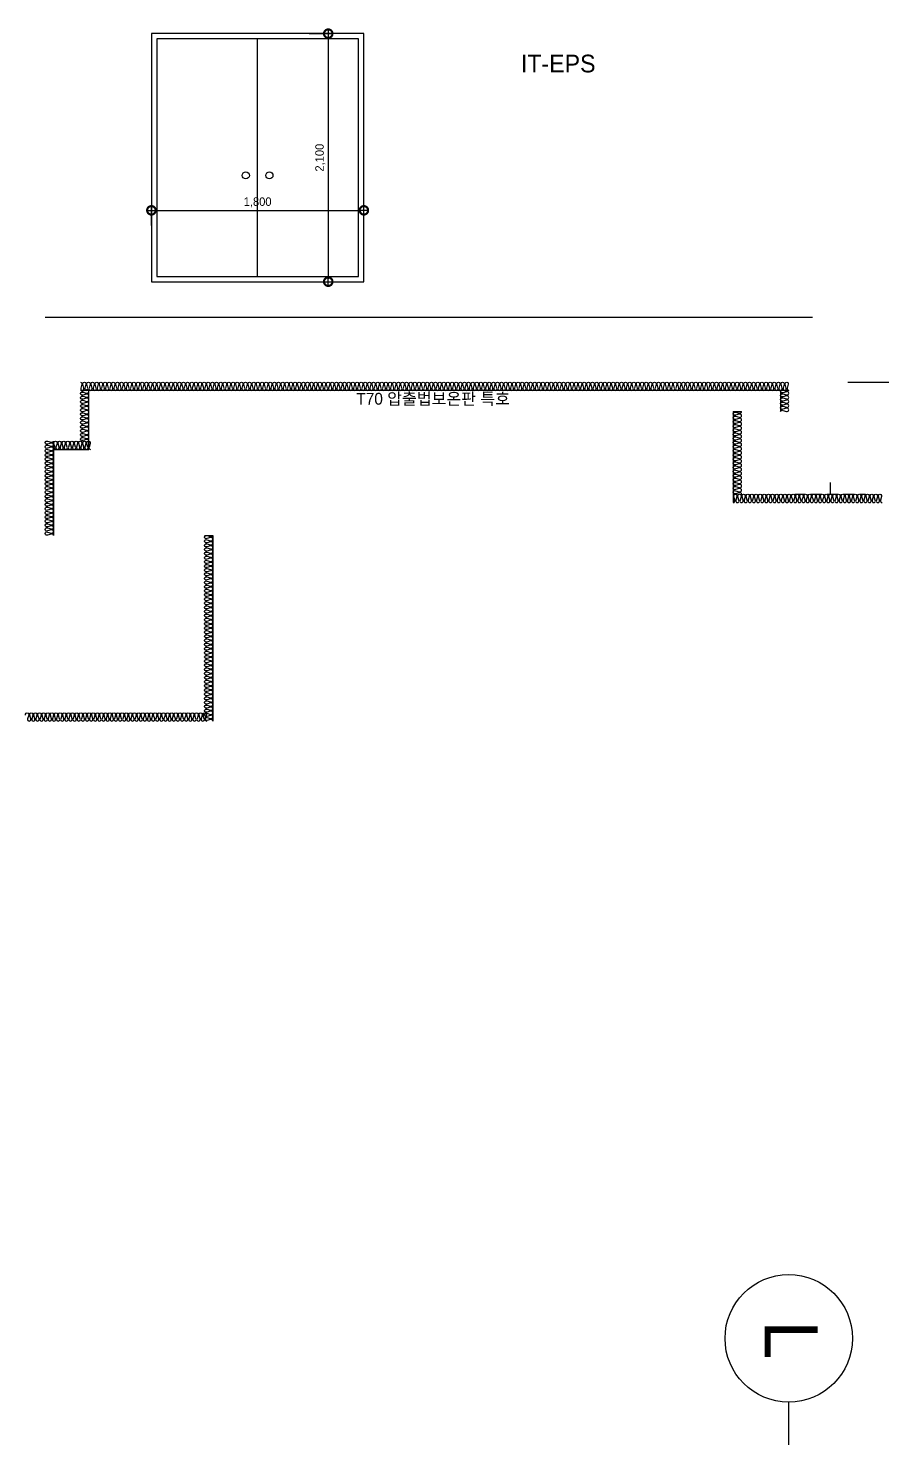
# Model space of a CAD drawing. Header units: millimetres. Extents: x -75040 to 92617, y -36837 to 48530.
# Drawn here: x 17857 to 25087, y -9546 to 2445 of the extents above; entities that cross this region are included whole.
import ezdxf
from ezdxf.enums import TextEntityAlignment as Align

# ---------------------------------------------------------------- set-up
doc = ezdxf.new("R2010")
doc.units = ezdxf.units.MM
doc.header["$LTSCALE"] = 60
doc.linetypes.add('HID', pattern=[2.3, 1.5, -0.8])
doc.layers.get('Defpoints').update_dxf_attribs({"color": 151})
for name, color, linetype in [('A-DIM', 7, 'Continuous'), ('A-DOOR-ELE', 5, 'Continuous'), ('A-FIN', 6, 'Continuous'), ('A-HAT-MATL', 8, 'Continuous')]:
    doc.layers.add(name, color=color, linetype=linetype)
for name, color, linetype, plot in [('CK', 221, 'Continuous', False), ('NOPLOT', 191, 'Continuous', False), ('NOPLOT-DIM', 191, 'Continuous', False), ('NOPLOT-TEXT', 11, 'Continuous', False)]:
    doc.layers.add(name, color=color, linetype=linetype, plot=plot)
doc.styles.add('Gdim', font='')
doc.styles.add('Gtx', font='')
doc.styles.get('Gdim').set_extended_font_data('Dotum')
doc.styles.get('Gtx').set_extended_font_data('Dotum')
doc.dimstyles.new('Gdim30(INT)', dxfattribs={"dimscale": 24, "dimtxt": 3, "dimasz": 1, "dimexe": 1.5, "dimexo": 2, "dimgap": 1, "dimtad": 1, "dimdec": 0, "dimzin": 0, "dimdsep": 46, "dimlunit": 6, "dimtxsty": 'Gdim', "dimblk": 'ToneDOT', "dimcen": 1.5, "dimdle": 1.5, "dimclrd": 1, "dimclre": 1, "dimclrt": 256, "dimadec": 1, "dimazin": 0, "dimtfac": 1, "dimtdec": 0, "dimtix": 1, "dimtmove": 2, "dimatfit": 3, "dimldrblk": 'DOT', "dimfxl": 1, "dimtolj": 1, "dimtzin": 0, "dimlwd": -1, "dimlwe": -1, "dimarcsym": 0})

# ---------------------------------------------------------------- blocks, each defined once
blk = doc.blocks.new('ToneDOT')
at = {"layer": 'A-DIM', "color": 1, "linetype": 'ByBlock'}
blk.add_line((1.5, 0), (-1.5, 0), dxfattribs=at)
at = {"layer": 'A-DIM', "color": 1, "linetype": 'ByBlock', "const_width": 3}
blk.add_lwpolyline([(0.375, 0, 1), (-0.375, 0, 1)], format="xyb", close=True, dxfattribs=at)
blk = doc.blocks.new('*D15')
at = {"layer": 'Defpoints', "color": 0, "transparency": 16777216}
for p in [(-9323, 2100), (-9323, 0, 0), (-9113, 0, 0)]:
    blk.add_point(p, dxfattribs=at)
at = {"layer": 'NOPLOT-DIM', "color": 1, "transparency": 16777216}
for p, q in [((-9275, 2100, 0), (-9077, 2100, 0)), ((-9113, 2076, 0), (-9113, 24, 0)), ((-9275, 0, 0), (-9077, 0, 0))]:
    blk.add_line(p, q, dxfattribs=at)
at = {"layer": 'NOPLOT-DIM', "color": 1, "transparency": 16777216, "xscale": 24, "yscale": 24, "zscale": 24}
for p, rotation in [((-9113, 2100, 0), 90), ((-9113, 0, 0), 270)]:
    blk.add_blockref('ToneDOT', p, dxfattribs=dict(at, rotation=rotation))
at = {"layer": 'NOPLOT-DIM', "transparency": 16777216, "insert": (-9180, 1050, 0), "char_height": 72, "attachment_point": 5, "rotation": 90, "style": 'Gdim'}
blk.add_mtext('\\A1;2,100', dxfattribs=at)
blk = doc.blocks.new('_Dot')
at = {"color": 0, "linetype": 'ByBlock', "lineweight": -2}
blk.add_line((-0.5, 0), (-1, 0), dxfattribs=at)
at = {"color": 0, "linetype": 'ByBlock', "const_width": 0.5}
blk.add_lwpolyline([(-0.25, 0, 1), (0.25, 0, 1)], format="xyb", close=True, dxfattribs=at)
blk = doc.blocks.new('*D16')
at = {"layer": 'Defpoints', "color": 0, "transparency": 16777216}
for p in [(-8811, 604), (-10611, 428), (-8811, 428)]:
    blk.add_point(p, dxfattribs=at)
at = {"layer": 'NOPLOT-DIM', "color": 1, "transparency": 16777216}
for p, q in [((-10611, 476), (-10611, 640)), ((-10587, 604), (-8835, 604)), ((-8811, 476), (-8811, 640))]:
    blk.add_line(p, q, dxfattribs=at)
at = {"layer": 'NOPLOT-DIM', "color": 1, "transparency": 16777216, "xscale": 24, "yscale": 24, "zscale": 24, "rotation": 180}
blk.add_blockref('ToneDOT', (-10611, 604), dxfattribs=at)
at = {"layer": 'NOPLOT-DIM', "color": 1, "transparency": 16777216, "xscale": 24, "yscale": 24, "zscale": 24}
blk.add_blockref('ToneDOT', (-8811, 604), dxfattribs=at)
at = {"layer": 'NOPLOT-DIM', "transparency": 16777216, "insert": (-9711, 671), "char_height": 72, "attachment_point": 5, "style": 'Gdim'}
blk.add_mtext('\\A1;1,800', dxfattribs=at)
blk = doc.blocks.new('A$C9ac67253')
at = {"layer": 'CK', "linetype": 'Continuous', "elevation": 0}
blk.add_lwpolyline([(0, 98800), (-360, 98800, -1), (-1440, 98800, -1), (-360, 98800, 0)], format="xyb", dxfattribs=at)
at = {"layer": 'CK', "linetype": 'Continuous', "style": 'Gtx'}
blk.add_text('L', height=450, dxfattribs=at).set_placement((-1050, 98596))
blk = doc.blocks.new('A$C6e4c1c5a')
at = {"layer": 'A-DOOR-ELE'}
blk.add_line((936, 81), (936, 2091), dxfattribs=at)
at = {"layer": 'A-DOOR-ELE', "elevation": 0}
for points in [[(1836, 2136), (36, 2136), (36, 36), (1836, 36)], [(1791, 2091), (81, 2091), (81, 81), (1791, 81)]]:
    blk.add_lwpolyline(points, close=True, dxfattribs=at)
at = {"layer": 'A-DOOR-ELE'}
for centre in [(836, 936), (1036, 936)]:
    blk.add_circle(centre, 30, dxfattribs=at)
at = {"layer": 'NOPLOT-DIM'}
for base, p1, p2, angle, picture, middle in [((1534.4, 36, 0), (1324.7, 2136), (1324.7, 36, 0), 90, '*D15', (1467.4, 1086, 0)), ((1836, 639.9), (36, 463.6), (1836, 463.6), 180, '*D16', (936, 706.9))]:
    dim = blk.add_linear_dim(base=base, p1=p1, p2=p2, angle=angle, dimstyle='Gdim30(INT)', dxfattribs=at)
    dim.commit()
    dim.dimension.update_dxf_attribs({"geometry": picture, "text_midpoint": middle, "insert": (10647.2, 36)})

msp = doc.modelspace()

# ---------------------------------------------------------------- linework, layer by layer
at = {"layer": 'A-FIN'}
for p, q in [((18000, 0, 0), (24500, 0, 0)), ((24800, -550), (39900, -550))]:
    msp.add_line(p, q, dxfattribs=at)
at = {"layer": 'A-HAT-MATL'}
for p, q in [((24300, -620), (18300, -620)), ((18370, -1120), (18370, -620)), ((24230, -620), (24230, -800)), ((23830, -800), (23830, -1570)), ((23830, -800), (23900, -800)), ((18070, -1050), (18070, -1850)), ((18070, -1120), (18370, -1120)), ((19350, -1850), (19420, -1850)), ((19420, -1850), (19420, -3420))]:
    msp.add_line(p, q, dxfattribs=at)
for points in [[(18300, -550.2, -0.4689816), (18310.6, -569), (18301.9, -601, 0.5248557), (18315, -620, 0.5248557), (18328.1, -601), (18319.4, -569, -1.4491979), (18345.6, -569), (18336.9, -601, 0.5248557), (18350, -620, 0.5248557), (18363.1, -601), (18354.4, -569, -1.4491979), (18380.6, -569), (18371.9, -601, 0.5248557), (18385, -620, 0.5248557), (18398.1, -601), (18389.4, -569, -1.4491979), (18415.6, -569), (18406.9, -601, 0.5248557), (18420, -620, 0.5248557), (18433.1, -601), (18424.4, -569, -1.4491979), (18450.6, -569), (18441.9, -601, 0.5248557), (18455, -620, 0.5248557), (18468.1, -601), (18459.4, -569, -1.4491979), (18485.6, -569), (18476.9, -601, 0.5248557), (18490, -620, 0.5248557), (18503.1, -601), (18494.4, -569, -1.4491979), (18520.6, -569), (18511.9, -601, 0.5248557), (18525, -620, 0.5248557), (18538.1, -601), (18529.4, -569, -1.4491979), (18555.6, -569), (18546.9, -601, 0.5248557), (18560, -620, 0.5248557), (18573.1, -601), (18564.4, -569, -1.4491979), (18590.6, -569), (18581.9, -601, 0.5248557), (18595, -620, 0.5248557), (18608.1, -601), (18599.4, -569, -1.4491979), (18625.6, -569), (18616.9, -601, 0.5248557), (18630, -620, 0.5248557), (18643.1, -601), (18634.4, -569, -1.4491979), (18660.6, -569), (18651.9, -601, 0.5248557), (18665, -620, 0.5248557), (18678.1, -601), (18669.4, -569, -1.4491979), (18695.6, -569), (18686.9, -601, 0.5248557), (18700, -620, 0.5248557), (18713.1, -601), (18704.4, -569, -1.4491979), (18730.6, -569), (18721.9, -601, 0.5248557), (18735, -620, 0.5248557), (18748.1, -601), (18739.4, -569, -1.4491979), (18765.6, -569), (18756.9, -601, 0.5248557), (18770, -620, 0.5248557), (18783.1, -601), (18774.4, -569, -1.4491979), (18800.6, -569), (18791.9, -601, 0.5248557), (18805, -620, 0.5248557), (18818.1, -601), (18809.4, -569, -1.4491979), (18835.6, -569), (18826.9, -601, 0.5248557), (18840, -620, 0.5248557), (18853.1, -601), (18844.4, -569, -1.4491979), (18870.6, -569), (18861.9, -601, 0.5248557), (18875, -620, 0.5248557), (18888.1, -601), (18879.4, -569, -1.4491979), (18905.6, -569), (18896.9, -601, 0.5248557), (18910, -620, 0.5248557), (18923.1, -601), (18914.4, -569, -1.4491979), (18940.6, -569), (18931.9, -601, 0.5248557), (18945, -620, 0.5248557), (18958.1, -601), (18949.4, -569, -1.4491979), (18975.6, -569), (18966.9, -601, 0.5248557), (18980, -620, 0.5248557), (18993.1, -601), (18984.4, -569, -1.4491979), (19010.6, -569), (19001.9, -601, 0.5248557), (19015, -620, 0.5248557), (19028.1, -601), (19019.4, -569, -1.4491979), (19045.6, -569), (19036.9, -601, 0.5248557), (19050, -620, 0.5248557), (19063.1, -601), (19054.4, -569, -1.4491979), (19080.6, -569), (19071.9, -601, 0.5248557), (19085, -620, 0.5248557), (19098.1, -601), (19089.4, -569, -1.4491979), (19115.6, -569), (19106.9, -601, 0.5248557), (19120, -620, 0.5248557), (19133.1, -601), (19124.4, -569, -1.4491979), (19150.6, -569), (19141.9, -601, 0.5248557), (19155, -620, 0.5248557), (19168.1, -601), (19159.4, -569, -1.4491979), (19185.6, -569), (19176.9, -601, 0.5248557), (19190, -620, 0.5248557), (19203.1, -601), (19194.4, -569, -1.4491979), (19220.6, -569), (19211.9, -601, 0.5248557), (19225, -620, 0.5248557), (19238.1, -601), (19229.4, -569, -1.4491979), (19255.6, -569), (19246.9, -601, 0.5248557), (19260, -620, 0.5248557), (19273.1, -601), (19264.4, -569, -1.4491979), (19290.6, -569), (19281.9, -601, 0.5248557), (19295, -620, 0.5248557), (19308.1, -601), (19299.4, -569, -1.4491979), (19325.6, -569), (19316.9, -601, 0.5248557), (19330, -620, 0.5248557), (19343.1, -601), (19334.4, -569, -1.4491979), (19360.6, -569), (19351.9, -601, 0.5248557), (19365, -620, 0.5248557), (19378.1, -601), (19369.4, -569, -1.4491979), (19395.6, -569), (19386.9, -601, 0.5248557), (19400, -620, 0.5248557), (19413.1, -601), (19404.4, -569, -1.4491979), (19430.6, -569), (19421.9, -601, 0.5248557), (19435, -620, 0.5248557), (19448.1, -601), (19439.4, -569, -1.4491979), (19465.6, -569), (19456.9, -601, 0.5248557), (19470, -620, 0.5248557), (19483.1, -601), (19474.4, -569, -1.4491979), (19500.6, -569), (19491.9, -601, 0.5248557), (19505, -620, 0.5248557), (19518.1, -601), (19509.4, -569, -1.4491979), (19535.6, -569), (19526.9, -601, 0.5248557), (19540, -620, 0.5248557), (19553.1, -601), (19544.4, -569, -1.4491979), (19570.6, -569), (19561.9, -601, 0.5248557), (19575, -620, 0.5248557), (19588.1, -601), (19579.4, -569, -1.4491979), (19605.6, -569), (19596.9, -601, 0.5248557), (19610, -620, 0.5248557), (19623.1, -601), (19614.4, -569, -1.4491979), (19640.6, -569), (19631.9, -601, 0.5248557), (19645, -620, 0.5248557), (19658.1, -601), (19649.4, -569, -1.4491979), (19675.6, -569), (19666.9, -601, 0.5248557), (19680, -620, 0.5248557), (19693.1, -601), (19684.4, -569, -1.4491979), (19710.6, -569), (19701.9, -601, 0.5248557), (19715, -620, 0.5248557), (19728.1, -601), (19719.4, -569, -1.4491979), (19745.6, -569), (19736.9, -601, 0.5248557), (19750, -620, 0.5248557), (19763.1, -601), (19754.4, -569, -1.4491979), (19780.6, -569), (19771.9, -601, 0.5248557), (19785, -620, 0.5248557), (19798.1, -601), (19789.4, -569, -1.4491979), (19815.6, -569), (19806.9, -601, 0.5248557), (19820, -620, 0.5248557), (19833.1, -601), (19824.4, -569, -1.4491979), (19850.6, -569), (19841.9, -601, 0.5248557), (19855, -620, 0.5248557), (19868.1, -601), (19859.4, -569, -1.4491979), (19885.6, -569), (19876.9, -601, 0.5248557), (19890, -620, 0.5248557), (19903.1, -601), (19894.4, -569, -1.4491979), (19920.6, -569), (19911.9, -601, 0.5248557), (19925, -620, 0.5248557), (19938.1, -601), (19929.4, -569, -1.4491979), (19955.6, -569), (19946.9, -601, 0.5248557), (19960, -620, 0.5248557), (19973.1, -601), (19964.4, -569, -1.4491979), (19990.6, -569), (19981.9, -601, 0.5248557), (19995, -620, 0.5248557), (20008.1, -601), (19999.4, -569, -1.4491979), (20025.6, -569), (20016.9, -601, 0.5248557), (20030, -620, 0.5248557), (20043.1, -601), (20034.4, -569, -1.4491979), (20060.6, -569), (20051.9, -601, 0.5248557), (20065, -620, 0.5248557), (20078.1, -601), (20069.4, -569, -1.4491979), (20095.6, -569), (20086.9, -601, 0.5248557), (20100, -620, 0.5248557), (20113.1, -601), (20104.4, -569, -1.4491979), (20130.6, -569), (20121.9, -601, 0.5248557), (20135, -620, 0.5248557), (20148.1, -601), (20139.4, -569, -1.4491979), (20165.6, -569), (20156.9, -601, 0.5248557), (20170, -620, 0.5248557), (20183.1, -601), (20174.4, -569, -1.4491979), (20200.6, -569), (20191.9, -601, 0.5248557), (20205, -620, 0.5248557), (20218.1, -601), (20209.4, -569, -1.4491979), (20235.6, -569), (20226.9, -601, 0.5248557), (20240, -620, 0.5248557), (20253.1, -601), (20244.4, -569, -1.4491979), (20270.6, -569), (20261.9, -601, 0.5248557), (20275, -620, 0.5248557), (20288.1, -601), (20279.4, -569, -1.4491979), (20305.6, -569), (20296.9, -601, 0.5248557), (20310, -620, 0.5248557), (20323.1, -601), (20314.4, -569, -1.4491979), (20340.6, -569), (20331.9, -601, 0.5248557), (20345, -620, 0.5248557), (20358.1, -601), (20349.4, -569, -1.4491979), (20375.6, -569), (20366.9, -601, 0.5248557), (20380, -620, 0.5248557), (20393.1, -601), (20384.4, -569, -1.4491979), (20410.6, -569), (20401.9, -601, 0.5248557), (20415, -620, 0.5248557), (20428.1, -601), (20419.4, -569, -1.4491979), (20445.6, -569), (20436.9, -601, 0.5248557), (20450, -620, 0.5248557), (20463.1, -601), (20454.4, -569, -1.4491979), (20480.6, -569), (20471.9, -601, 0.5248557), (20485, -620, 0.5248557), (20498.1, -601), (20489.4, -569, -1.4491979), (20515.6, -569), (20506.9, -601, 0.5248557), (20520, -620, 0.5248557), (20533.1, -601), (20524.4, -569, -1.4491979), (20550.6, -569), (20541.9, -601, 0.5248557), (20555, -620, 0.5248557), (20568.1, -601), (20559.4, -569, -1.4491979), (20585.6, -569), (20576.9, -601, 0.5248557), (20590, -620, 0.5248557), (20603.1, -601), (20594.4, -569, -1.4491979), (20620.6, -569), (20611.9, -601, 0.5248557), (20625, -620, 0.5248557), (20638.1, -601), (20629.4, -569, -1.4491979), (20655.6, -569), (20646.9, -601, 0.5248557), (20660, -620, 0.5248557), (20673.1, -601), (20664.4, -569, -1.4491979), (20690.6, -569), (20681.9, -601, 0.5248557), (20695, -620, 0.5248557), (20708.1, -601), (20699.4, -569, -1.4491979), (20725.6, -569), (20716.9, -601, 0.5248557), (20730, -620, 0.5248557), (20743.1, -601), (20734.4, -569, -1.4491979), (20760.6, -569), (20751.9, -601, 0.5248557), (20765, -620, 0.5248557), (20778.1, -601), (20769.4, -569, -1.4491979), (20795.6, -569), (20786.9, -601, 0.5248557), (20800, -620, 0.5248557), (20813.1, -601), (20804.4, -569, -1.4491979), (20830.6, -569), (20821.9, -601, 0.5248557), (20835, -620, 0.5248557), (20848.1, -601), (20839.4, -569, -1.4491979), (20865.6, -569), (20856.9, -601, 0.5248557), (20870, -620, 0.5248557), (20883.1, -601), (20874.4, -569, -1.4491979), (20900.6, -569), (20891.9, -601, 0.5248557), (20905, -620, 0.5248557), (20918.1, -601), (20909.4, -569, -1.4491979), (20935.6, -569), (20926.9, -601, 0.5248557), (20940, -620, 0.5248557), (20953.1, -601), (20944.4, -569, -1.4491979), (20970.6, -569), (20961.9, -601, 0.5248557), (20975, -620, 0.5248557), (20988.1, -601), (20979.4, -569, -1.4491979), (21005.6, -569), (20996.9, -601, 0.5248557), (21010, -620, 0.5248557), (21023.1, -601), (21014.4, -569, -1.4491979), (21040.6, -569), (21031.9, -601, 0.5248557), (21045, -620, 0.5248557), (21058.1, -601), (21049.4, -569, -1.4491979), (21075.6, -569), (21066.9, -601, 0.5248557), (21080, -620, 0.5248557), (21093.1, -601), (21084.4, -569, -1.4491979), (21110.6, -569), (21101.9, -601, 0.5248557), (21115, -620, 0.5248557), (21128.1, -601), (21119.4, -569, -1.4491979), (21145.6, -569), (21136.9, -601, 0.5248557), (21150, -620, 0.5248557), (21163.1, -601), (21154.4, -569, -1.4491979), (21180.6, -569), (21171.9, -601, 0.5248557), (21185, -620, 0.5248557), (21198.1, -601), (21189.4, -569, -1.4491979), (21215.6, -569), (21206.9, -601, 0.5248557), (21220, -620, 0.5248557), (21233.1, -601), (21224.4, -569, -1.4491979), (21250.6, -569), (21241.9, -601, 0.5248557), (21255, -620, 0.5248557), (21268.1, -601), (21259.4, -569, -1.4491979), (21285.6, -569), (21276.9, -601, 0.5248557), (21290, -620, 0.5248557), (21303.1, -601), (21294.4, -569, -1.4491979), (21320.6, -569), (21311.9, -601, 0.5248557), (21325, -620, 0.5248557), (21338.1, -601), (21329.4, -569, -1.4491979), (21355.6, -569), (21346.9, -601, 0.5248557), (21360, -620, 0.5248557), (21373.1, -601), (21364.4, -569, -1.4491979), (21390.6, -569), (21381.9, -601, 0.5248557), (21395, -620, 0.5248557), (21408.1, -601), (21399.4, -569, -1.4491979), (21425.6, -569), (21416.9, -601, 0.5248557), (21430, -620, 0.5248557), (21443.1, -601), (21434.4, -569, -1.4491979), (21460.6, -569), (21451.9, -601, 0.5248557), (21465, -620, 0.5248557), (21478.1, -601), (21469.4, -569, -1.4491979), (21495.6, -569), (21486.9, -601, 0.5248557), (21500, -620, 0.5248557), (21513.1, -601), (21504.4, -569, -1.4491979), (21530.6, -569), (21521.9, -601, 0.5248557), (21535, -620, 0.5248557), (21548.1, -601), (21539.4, -569, -1.4491979), (21565.6, -569), (21556.9, -601, 0.5248557), (21570, -620, 0.5248557), (21583.1, -601), (21574.4, -569, -1.4491979), (21600.6, -569), (21591.9, -601, 0.5248557), (21605, -620, 0.5248557), (21618.1, -601), (21609.4, -569, -1.4491979), (21635.6, -569), (21626.9, -601, 0.5248557), (21640, -620, 0.5248557), (21653.1, -601), (21644.4, -569, -1.4491979), (21670.6, -569), (21661.9, -601, 0.5248557), (21675, -620, 0.5248557), (21688.1, -601), (21679.4, -569, -1.4491979), (21705.6, -569), (21696.9, -601, 0.5248557), (21710, -620, 0.5248557), (21723.1, -601), (21714.4, -569, -1.4491979), (21740.6, -569), (21731.9, -601, 0.5248557), (21745, -620, 0.5248557), (21758.1, -601), (21749.4, -569, -1.4491979), (21775.6, -569), (21766.9, -601, 0.5248557), (21780, -620, 0.5248557), (21793.1, -601), (21784.4, -569, -1.4491979), (21810.6, -569), (21801.9, -601, 0.5248557), (21815, -620, 0.5248557), (21828.1, -601), (21819.4, -569, -1.4491979), (21845.6, -569), (21836.9, -601, 0.5248557), (21850, -620, 0.5248557), (21863.1, -601), (21854.4, -569, -1.4491979), (21880.6, -569), (21871.9, -601, 0.5248557), (21885, -620, 0.5248557), (21898.1, -601), (21889.4, -569, -1.4491979), (21915.6, -569), (21906.9, -601, 0.5248557), (21920, -620, 0.5248557), (21933.1, -601), (21924.4, -569, -1.4491979), (21950.6, -569), (21941.9, -601, 0.5248557), (21955, -620, 0.5248557), (21968.1, -601), (21959.4, -569, -1.4491979), (21985.6, -569), (21976.9, -601, 0.5248557), (21990, -620, 0.5248557), (22003.1, -601), (21994.4, -569, -1.4491979), (22020.6, -569), (22011.9, -601, 0.5248557), (22025, -620, 0.5248557), (22038.1, -601), (22029.4, -569, -1.4491979), (22055.6, -569), (22046.9, -601, 0.5248557), (22060, -620, 0.5248557), (22073.1, -601), (22064.4, -569, -1.4491979), (22090.6, -569), (22081.9, -601, 0.5248557), (22095, -620, 0.5248557), (22108.1, -601), (22099.4, -569, -1.4491979), (22125.6, -569), (22116.9, -601, 0.5248557), (22130, -620, 0.5248557), (22143.1, -601), (22134.4, -569, -1.4491979), (22160.6, -569), (22151.9, -601, 0.5248557), (22165, -620, 0.5248557), (22178.1, -601), (22169.4, -569, -1.4491979), (22195.6, -569), (22186.9, -601, 0.5248557), (22200, -620, 0.5248557), (22213.1, -601), (22204.4, -569, -1.4491979), (22230.6, -569), (22221.9, -601, 0.5248557), (22235, -620, 0.5248557), (22248.1, -601), (22239.4, -569, -1.4491979), (22265.6, -569), (22256.9, -601, 0.5248557), (22270, -620, 0.5248557), (22283.1, -601), (22274.4, -569, -1.4491979), (22300.6, -569), (22291.9, -601, 0.5248557), (22305, -620, 0.5248557), (22318.1, -601), (22309.4, -569, -1.4491979), (22335.6, -569), (22326.9, -601, 0.5248557), (22340, -620, 0.5248557), (22353.1, -601), (22344.4, -569, -1.4491979), (22370.6, -569), (22361.9, -601, 0.5248557), (22375, -620, 0.5248557), (22388.1, -601), (22379.4, -569, -1.4491979), (22405.6, -569), (22396.9, -601, 0.5248557), (22410, -620, 0.5248557), (22423.1, -601), (22414.4, -569, -1.4491979), (22440.6, -569), (22431.9, -601, 0.5248557), (22445, -620, 0.5248557), (22458.1, -601), (22449.4, -569, -1.4491979), (22475.6, -569), (22466.9, -601, 0.5248557), (22480, -620, 0.5248557), (22493.1, -601), (22484.4, -569, -1.4491979), (22510.6, -569), (22501.9, -601, 0.5248557), (22515, -620, 0.5248557), (22528.1, -601), (22519.4, -569, -1.4491979), (22545.6, -569), (22536.9, -601, 0.5248557), (22550, -620, 0.5248557), (22563.1, -601), (22554.4, -569, -1.4491979), (22580.6, -569), (22571.9, -601, 0.5248557), (22585, -620, 0.5248557), (22598.1, -601), (22589.4, -569, -1.4491979), (22615.6, -569), (22606.9, -601, 0.5248557), (22620, -620, 0.5248557), (22633.1, -601), (22624.4, -569, -1.4491979), (22650.6, -569), (22641.9, -601, 0.5248557), (22655, -620, 0.5248557), (22668.1, -601), (22659.4, -569, -1.4491979), (22685.6, -569), (22676.9, -601, 0.5248557), (22690, -620, 0.5248557), (22703.1, -601), (22694.4, -569, -1.4491979), (22720.6, -569), (22711.9, -601, 0.5248557), (22725, -620, 0.5248557), (22738.1, -601), (22729.4, -569, -1.4491979), (22755.6, -569), (22746.9, -601, 0.5248557), (22760, -620, 0.5248557), (22773.1, -601), (22764.4, -569, -1.4491979), (22790.6, -569), (22781.9, -601, 0.5248557), (22795, -620, 0.5248557), (22808.1, -601), (22799.4, -569, -1.4491979), (22825.6, -569), (22816.9, -601, 0.5248557), (22830, -620, 0.5248557), (22843.1, -601), (22834.4, -569, -1.4491979), (22860.6, -569), (22851.9, -601, 0.5248557), (22865, -620, 0.5248557), (22878.1, -601), (22869.4, -569, -1.4491979), (22895.6, -569), (22886.9, -601, 0.5248557), (22900, -620, 0.5248557), (22913.1, -601), (22904.4, -569, -1.4491979), (22930.6, -569), (22921.9, -601, 0.5248557), (22935, -620, 0.5248557), (22948.1, -601), (22939.4, -569, -1.4491979), (22965.6, -569), (22956.9, -601, 0.5248557), (22970, -620, 0.5248557), (22983.1, -601), (22974.4, -569, -1.4491979), (23000.6, -569), (22991.9, -601, 0.5248557), (23005, -620, 0.5248557), (23018.1, -601), (23009.4, -569, -1.4491979), (23035.6, -569), (23026.9, -601, 0.5248557), (23040, -620, 0.5248557), (23053.1, -601), (23044.4, -569, -1.4491979), (23070.6, -569), (23061.9, -601, 0.5248557), (23075, -620, 0.5248557), (23088.1, -601), (23079.4, -569, -1.4491979), (23105.6, -569), (23096.9, -601, 0.5248557), (23110, -620, 0.5248557), (23123.1, -601), (23114.4, -569, -1.4491979), (23140.6, -569), (23131.9, -601, 0.5248557), (23145, -620, 0.5248557), (23158.1, -601), (23149.4, -569, -1.4491979), (23175.6, -569), (23166.9, -601, 0.5248557), (23180, -620, 0.5248557), (23193.1, -601), (23184.4, -569, -1.4491979), (23210.6, -569), (23201.9, -601, 0.5248557), (23215, -620, 0.5248557), (23228.1, -601), (23219.4, -569, -1.4491979), (23245.6, -569), (23236.9, -601, 0.5248557), (23250, -620, 0.5248557), (23263.1, -601), (23254.4, -569, -1.4491979), (23280.6, -569), (23271.9, -601, 0.5248557), (23285, -620, 0.5248557), (23298.1, -601), (23289.4, -569, -1.4491979), (23315.6, -569), (23306.9, -601, 0.5248557), (23320, -620, 0.5248557), (23333.1, -601), (23324.4, -569, -1.4491979), (23350.6, -569), (23341.9, -601, 0.5248557), (23355, -620, 0.5248557), (23368.1, -601), (23359.4, -569, -1.4491979), (23385.6, -569), (23376.9, -601, 0.5248557), (23390, -620, 0.5248557), (23403.1, -601), (23394.4, -569, -1.4491979), (23420.6, -569), (23411.9, -601, 0.5248557), (23425, -620, 0.5248557), (23438.1, -601), (23429.4, -569, -1.4491979), (23455.6, -569), (23446.9, -601, 0.5248557), (23460, -620, 0.5248557), (23473.1, -601), (23464.4, -569, -1.4491979), (23490.6, -569), (23481.9, -601, 0.5248557), (23495, -620, 0.5248557), (23508.1, -601), (23499.4, -569, -1.4491979), (23525.6, -569), (23516.9, -601, 0.5248557), (23530, -620, 0.5248557), (23543.1, -601), (23534.4, -569, -1.4491979), (23560.6, -569), (23551.9, -601, 0.5248557), (23565, -620, 0.5248557), (23578.1, -601), (23569.4, -569, -1.4491979), (23595.6, -569), (23586.9, -601, 0.5248557), (23600, -620, 0.5248557), (23613.1, -601), (23604.4, -569, -1.4491979), (23630.6, -569), (23621.9, -601, 0.5248557), (23635, -620, 0.5248557), (23648.1, -601), (23639.4, -569, -1.4491979), (23665.6, -569), (23656.9, -601, 0.5248557), (23670, -620, 0.5248557), (23683.1, -601), (23674.4, -569, -1.4491979), (23700.6, -569), (23691.9, -601, 0.5248557), (23705, -620, 0.5248557), (23718.1, -601), (23709.4, -569, -1.4491979), (23735.6, -569), (23726.9, -601, 0.5248557), (23740, -620, 0.5248557), (23753.1, -601), (23744.4, -569, -1.4491979), (23770.6, -569), (23761.9, -601, 0.5248557), (23775, -620, 0.5248557), (23788.1, -601), (23779.4, -569, -1.4491979), (23805.6, -569), (23796.9, -601, 0.5248557), (23810, -620, 0.5248557), (23823.1, -601), (23814.4, -569, -1.4491979), (23840.6, -569), (23831.9, -601, 0.5248557), (23845, -620, 0.5248557), (23858.1, -601), (23849.4, -569, -1.4491979), (23875.6, -569), (23866.9, -601, 0.5248557), (23880, -620, 0.5248557), (23893.1, -601), (23884.4, -569, -1.4491979), (23910.6, -569), (23901.9, -601, 0.5248557), (23915, -620, 0.5248557), (23928.1, -601), (23919.4, -569, -1.4491979), (23945.6, -569), (23936.9, -601, 0.5248557), (23950, -620, 0.5248557), (23963.1, -601), (23954.4, -569, -1.4491979), (23980.6, -569), (23971.9, -601, 0.5248557), (23985, -620, 0.5248557), (23998.1, -601), (23989.4, -569, -1.4491979), (24015.6, -569), (24006.9, -601, 0.5248557), (24020, -620, 0.5248557), (24033.1, -601), (24024.4, -569, -1.4491979), (24050.6, -569), (24041.9, -601, 0.5248557), (24055, -620, 0.5248557), (24068.1, -601), (24059.4, -569, -1.4491979), (24085.6, -569), (24076.9, -601, 0.5248557), (24090, -620, 0.5248557), (24103.1, -601), (24094.4, -569, -1.4491979), (24120.6, -569), (24111.9, -601, 0.5248557), (24125, -620, 0.5248557), (24138.1, -601), (24129.4, -569, -1.4491979), (24155.6, -569), (24146.9, -601, 0.5248557), (24160, -620, 0.5248557), (24173.1, -601), (24164.4, -569, -1.4491979), (24190.6, -569), (24181.9, -601, 0.5248557), (24195, -620, 0.5248557), (24208.1, -601), (24199.4, -569, -1.4491979), (24225.6, -569), (24216.9, -601, 0.5248557), (24230, -620, 0.5248557), (24243.1, -601), (24234.4, -569, -1.4491979), (24260.6, -569), (24251.9, -601, 0.5248557), (24265, -620, 0.5248557), (24278.1, -601), (24269.4, -569, -1.4491979), (24295.6, -569), (24286.9, -601, 0.524841), (24300, -620)], [(19420, -3420, 0.5248557), (19401, -3406.9), (19369, -3415.6, -1.4491979), (19369, -3389.4), (19401, -3398.1, 0.5248557), (19420, -3385, 0.5248557), (19401, -3371.9), (19369, -3380.6, -1.4491979), (19369, -3354.4), (19401, -3363.1, 0.5248557), (19420, -3350, 0.5248557), (19401, -3336.9), (19369, -3345.6, -1.4491979), (19369, -3319.4), (19401, -3328.1, 0.5248557), (19420, -3315, 0.5248557), (19401, -3301.9), (19369, -3310.6, -1.4491979), (19369, -3284.4), (19401, -3293.1, 0.5248557), (19420, -3280, 0.5248557), (19401, -3266.9), (19369, -3275.6, -1.4491979), (19369, -3249.4), (19401, -3258.1, 0.5248557), (19420, -3245, 0.5248557), (19401, -3231.9), (19369, -3240.6, -1.4491979), (19369, -3214.4), (19401, -3223.1, 0.5248557), (19420, -3210, 0.5248557), (19401, -3196.9), (19369, -3205.6, -1.4491979), (19369, -3179.4), (19401, -3188.1, 0.5248557), (19420, -3175, 0.5248557), (19401, -3161.9), (19369, -3170.6, -1.4491979), (19369, -3144.4), (19401, -3153.1, 0.5248557), (19420, -3140, 0.5248557), (19401, -3126.9), (19369, -3135.6, -1.4491979), (19369, -3109.4), (19401, -3118.1, 0.5248557), (19420, -3105, 0.5248557), (19401, -3091.9), (19369, -3100.6, -1.4491979), (19369, -3074.4), (19401, -3083.1, 0.5248557), (19420, -3070, 0.5248557), (19401, -3056.9), (19369, -3065.6, -1.4491979), (19369, -3039.4), (19401, -3048.1, 0.5248557), (19420, -3035, 0.5248557), (19401, -3021.9), (19369, -3030.6, -1.4491979), (19369, -3004.4), (19401, -3013.1, 0.5248557), (19420, -3000, 0.5248557), (19401, -2986.9), (19369, -2995.6, -1.4491979), (19369, -2969.4), (19401, -2978.1, 0.5248557), (19420, -2965, 0.5248557), (19401, -2951.9), (19369, -2960.6, -1.4491979), (19369, -2934.4), (19401, -2943.1, 0.5248557), (19420, -2930, 0.5248557), (19401, -2916.9), (19369, -2925.6, -1.4491979), (19369, -2899.4), (19401, -2908.1, 0.5248557), (19420, -2895, 0.5248557), (19401, -2881.9), (19369, -2890.6, -1.4491979), (19369, -2864.4), (19401, -2873.1, 0.5248557), (19420, -2860, 0.5248557), (19401, -2846.9), (19369, -2855.6, -1.4491979), (19369, -2829.4), (19401, -2838.1, 0.5248557), (19420, -2825, 0.5248557), (19401, -2811.9), (19369, -2820.6, -1.4491979), (19369, -2794.4), (19401, -2803.1, 0.5248557), (19420, -2790, 0.5248557), (19401, -2776.9), (19369, -2785.6, -1.4491979), (19369, -2759.4), (19401, -2768.1, 0.5248557), (19420, -2755, 0.5248557), (19401, -2741.9), (19369, -2750.6, -1.4491979), (19369, -2724.4), (19401, -2733.1, 0.5248557), (19420, -2720, 0.5248557), (19401, -2706.9), (19369, -2715.6, -1.4491979), (19369, -2689.4), (19401, -2698.1, 0.5248557), (19420, -2685, 0.5248557), (19401, -2671.9), (19369, -2680.6, -1.4491979), (19369, -2654.4), (19401, -2663.1, 0.5248557), (19420, -2650, 0.5248557), (19401, -2636.9), (19369, -2645.6, -1.4491979), (19369, -2619.4), (19401, -2628.1, 0.5248557), (19420, -2615, 0.5248557), (19401, -2601.9), (19369, -2610.6, -1.4491979), (19369, -2584.4), (19401, -2593.1, 0.5248557), (19420, -2580, 0.5248557), (19401, -2566.9), (19369, -2575.6, -1.4491979), (19369, -2549.4), (19401, -2558.1, 0.5248557), (19420, -2545, 0.5248557), (19401, -2531.9), (19369, -2540.6, -1.4491979), (19369, -2514.4), (19401, -2523.1, 0.5248557), (19420, -2510, 0.5248557), (19401, -2496.9), (19369, -2505.6, -1.4491979), (19369, -2479.4), (19401, -2488.1, 0.5248557), (19420, -2475, 0.5248557), (19401, -2461.9), (19369, -2470.6, -1.4491979), (19369, -2444.4), (19401, -2453.1, 0.5248557), (19420, -2440, 0.5248557), (19401, -2426.9), (19369, -2435.6, -1.4491979), (19369, -2409.4), (19401, -2418.1, 0.5248557), (19420, -2405, 0.5248557), (19401, -2391.9), (19369, -2400.6, -1.4491979), (19369, -2374.4), (19401, -2383.1, 0.5248557), (19420, -2370, 0.5248557), (19401, -2356.9), (19369, -2365.6, -1.4491979), (19369, -2339.4), (19401, -2348.1, 0.5248557), (19420, -2335, 0.5248557), (19401, -2321.9), (19369, -2330.6, -1.4491979), (19369, -2304.4), (19401, -2313.1, 0.5248557), (19420, -2300, 0.5248557), (19401, -2286.9), (19369, -2295.6, -1.4491979), (19369, -2269.4), (19401, -2278.1, 0.5248557), (19420, -2265, 0.5248557), (19401, -2251.9), (19369, -2260.6, -1.4491979), (19369, -2234.4), (19401, -2243.1, 0.5248557), (19420, -2230, 0.5248557), (19401, -2216.9), (19369, -2225.6, -1.4491979), (19369, -2199.4), (19401, -2208.1, 0.5248557), (19420, -2195, 0.5248557), (19401, -2181.9), (19369, -2190.6, -1.4491979), (19369, -2164.4), (19401, -2173.1, 0.5248557), (19420, -2160, 0.5248557), (19401, -2146.9), (19369, -2155.6, -1.4491979), (19369, -2129.4), (19401, -2138.1, 0.5248557), (19420, -2125, 0.5248557), (19401, -2111.9), (19369, -2120.6, -1.4491979), (19369, -2094.4), (19401, -2103.1, 0.5248557), (19420, -2090, 0.5248557), (19401, -2076.9), (19369, -2085.6, -1.4491979), (19369, -2059.4), (19401, -2068.1, 0.5248557), (19420, -2055, 0.5248557), (19401, -2041.9), (19369, -2050.6, -1.4491979), (19369, -2024.4), (19401, -2033.1, 0.5248557), (19420, -2020, 0.5248557), (19401, -2006.9), (19369, -2015.6, -1.4491979), (19369, -1989.4), (19401, -1998.1, 0.5248557), (19420, -1985, 0.5248557), (19401, -1971.9), (19369, -1980.6, -1.4491979), (19369, -1954.4), (19401, -1963.1, 0.5248557), (19420, -1950, 0.5248557), (19401, -1936.9), (19369, -1945.6, -1.4491979), (19369, -1919.4), (19401, -1928.1, 0.5248557), (19420, -1915, 0.5248557), (19401, -1901.9), (19369, -1910.6, -1.4491979), (19369, -1884.4), (19401, -1893.1, 0.5248557), (19420, -1880, 0.5248557), (19401, -1866.9), (19369, -1875.6, -1.4491979), (19369, -1849.4), (19401, -1858.1, 0.5248557), (19420, -1845)], [(17834.4, -3369, -1.4491979), (17860.6, -3369), (17851.9, -3401, 0.5248557), (17865, -3420, 0.5248557), (17878.1, -3401), (17869.4, -3369, -1.4491979), (17895.6, -3369), (17886.9, -3401, 0.5248557), (17900, -3420, 0.5248557), (17913.1, -3401), (17904.4, -3369, -1.4491979), (17930.6, -3369), (17921.9, -3401, 0.5248557), (17935, -3420, 0.5248557), (17948.1, -3401), (17939.4, -3369, -1.4491979), (17965.6, -3369), (17956.9, -3401, 0.5248557), (17970, -3420, 0.5248557), (17983.1, -3401), (17974.4, -3369, -1.4491979), (18000.6, -3369), (17991.9, -3401, 0.5248557), (18005, -3420, 0.5248557), (18018.1, -3401), (18009.4, -3369, -1.4491979), (18035.6, -3369), (18026.9, -3401, 0.5248557), (18040, -3420, 0.5248557), (18053.1, -3401), (18044.4, -3369, -1.4491979), (18070.6, -3369), (18061.9, -3401, 0.5248557), (18075, -3420, 0.5248557), (18088.1, -3401), (18079.4, -3369, -1.4491979), (18105.6, -3369), (18096.9, -3401, 0.5248557), (18110, -3420, 0.5248557), (18123.1, -3401), (18114.4, -3369, -1.4491979), (18140.6, -3369), (18131.9, -3401, 0.5248557), (18145, -3420, 0.5248557), (18158.1, -3401), (18149.4, -3369, -1.4491979), (18175.6, -3369), (18166.9, -3401, 0.5248557), (18180, -3420, 0.5248557), (18193.1, -3401), (18184.4, -3369, -1.4491979), (18210.6, -3369), (18201.9, -3401, 0.5248557), (18215, -3420, 0.5248557), (18228.1, -3401), (18219.4, -3369, -1.4491979), (18245.6, -3369), (18236.9, -3401, 0.5248557), (18250, -3420, 0.5248557), (18263.1, -3401), (18254.4, -3369, -1.4491979), (18280.6, -3369), (18271.9, -3401, 0.5248557), (18285, -3420, 0.5248557), (18298.1, -3401), (18289.4, -3369, -1.4491979), (18315.6, -3369), (18306.9, -3401, 0.5248557), (18320, -3420, 0.5248557), (18333.1, -3401), (18324.4, -3369, -1.4491979), (18350.6, -3369), (18341.9, -3401, 0.5248557), (18355, -3420, 0.5248557), (18368.1, -3401), (18359.4, -3369, -1.4491979), (18385.6, -3369), (18376.9, -3401, 0.5248557), (18390, -3420, 0.5248557), (18403.1, -3401), (18394.4, -3369, -1.4491979), (18420.6, -3369), (18411.9, -3401, 0.5248557), (18425, -3420, 0.5248557), (18438.1, -3401), (18429.4, -3369, -1.4491979), (18455.6, -3369), (18446.9, -3401, 0.5248557), (18460, -3420, 0.5248557), (18473.1, -3401), (18464.4, -3369, -1.4491979), (18490.6, -3369), (18481.9, -3401, 0.5248557), (18495, -3420, 0.5248557), (18508.1, -3401), (18499.4, -3369, -1.4491979), (18525.6, -3369), (18516.9, -3401, 0.5248557), (18530, -3420, 0.5248557), (18543.1, -3401), (18534.4, -3369, -1.4491979), (18560.6, -3369), (18551.9, -3401, 0.5248557), (18565, -3420, 0.5248557), (18578.1, -3401), (18569.4, -3369, -1.4491979), (18595.6, -3369), (18586.9, -3401, 0.5248557), (18600, -3420, 0.5248557), (18613.1, -3401), (18604.4, -3369, -1.4491979), (18630.6, -3369), (18621.9, -3401, 0.5248557), (18635, -3420, 0.5248557), (18648.1, -3401), (18639.4, -3369, -1.4491979), (18665.6, -3369), (18656.9, -3401, 0.5248557), (18670, -3420, 0.5248557), (18683.1, -3401), (18674.4, -3369, -1.4491979), (18700.6, -3369), (18691.9, -3401, 0.5248557), (18705, -3420, 0.5248557), (18718.1, -3401), (18709.4, -3369, -1.4491979), (18735.6, -3369), (18726.9, -3401, 0.5248557), (18740, -3420, 0.5248557), (18753.1, -3401), (18744.4, -3369, -1.4491979), (18770.6, -3369), (18761.9, -3401, 0.5248557), (18775, -3420, 0.5248557), (18788.1, -3401), (18779.4, -3369, -1.4491979), (18805.6, -3369), (18796.9, -3401, 0.5248557), (18810, -3420, 0.5248557), (18823.1, -3401), (18814.4, -3369, -1.4491979), (18840.6, -3369), (18831.9, -3401, 0.5248557), (18845, -3420, 0.5248557), (18858.1, -3401), (18849.4, -3369, -1.4491979), (18875.6, -3369), (18866.9, -3401, 0.5248557), (18880, -3420, 0.5248557), (18893.1, -3401), (18884.4, -3369, -1.4491979), (18910.6, -3369), (18901.9, -3401, 0.5248557), (18915, -3420, 0.5248557), (18928.1, -3401), (18919.4, -3369, -1.4491979), (18945.6, -3369), (18936.9, -3401, 0.5248557), (18950, -3420, 0.5248557), (18963.1, -3401), (18954.4, -3369, -1.4491979), (18980.6, -3369), (18971.9, -3401, 0.5248557), (18985, -3420, 0.5248557), (18998.1, -3401), (18989.4, -3369, -1.4491979), (19015.6, -3369), (19006.9, -3401, 0.5248557), (19020, -3420, 0.5248557), (19033.1, -3401), (19024.4, -3369, -1.4491979), (19050.6, -3369), (19041.9, -3401, 0.5248557), (19055, -3420, 0.5248557), (19068.1, -3401), (19059.4, -3369, -1.4491979), (19085.6, -3369), (19076.9, -3401, 0.5248557), (19090, -3420, 0.5248557), (19103.1, -3401), (19094.4, -3369, -1.4491979), (19120.6, -3369), (19111.9, -3401, 0.5248557), (19125, -3420, 0.5248557), (19138.1, -3401), (19129.4, -3369, -1.4491979), (19155.6, -3369), (19146.9, -3401, 0.5248557), (19160, -3420, 0.5248557), (19173.1, -3401), (19164.4, -3369, -1.4491979), (19190.6, -3369), (19181.9, -3401, 0.5248557), (19195, -3420, 0.5248557), (19208.1, -3401), (19199.4, -3369, -1.4491979), (19225.6, -3369), (19216.9, -3401, 0.5248557), (19230, -3420, 0.5248557), (19243.1, -3401), (19234.4, -3369, -1.4491979), (19260.6, -3369), (19251.9, -3401, 0.5248557), (19265, -3420, 0.5248557), (19278.1, -3401), (19269.4, -3369, -1.4491979), (19295.6, -3369), (19286.9, -3401, 0.5248557), (19300, -3420, 0.5248557), (19313.1, -3401), (19304.4, -3369, -1.4491979), (19330.6, -3369), (19321.9, -3401, 0.5248557), (19335, -3420, 0.5248557), (19348.1, -3401), (19339.4, -3369, -1.4491979), (19365.6, -3369), (19356.9, -3401, 0.5248557), (19370, -3420)]]:
    msp.add_lwpolyline(points, format="xyb", dxfattribs=at)
at = {"layer": 'A-HAT-MATL', "elevation": 0}
for points in [[(18370, -1050, 0.5248557), (18351, -1036.9), (18319, -1045.6, -1.4491979), (18319, -1019.4), (18351, -1028.1, 0.5248557), (18370, -1015, 0.5248557), (18351, -1001.9), (18319, -1010.6, -1.4491979), (18319, -984.4), (18351, -993.1, 0.5248557), (18370, -980, 0.5248557), (18351, -966.9), (18319, -975.6, -1.4491979), (18319, -949.4), (18351, -958.1, 0.5248557), (18370, -945, 0.5248557), (18351, -931.9), (18319, -940.6, -1.4491979), (18319, -914.4), (18351, -923.1, 0.5248557), (18370, -910, 0.5248557), (18351, -896.9), (18319, -905.6, -1.4491979), (18319, -879.4), (18351, -888.1, 0.5248557), (18370, -875, 0.5248557), (18351, -861.9), (18319, -870.6, -1.4491979), (18319, -844.4), (18351, -853.1, 0.5248557), (18370, -840, 0.5248557), (18351, -826.9), (18319, -835.6, -1.4491979), (18319, -809.4), (18351, -818.1, 0.5248557), (18370, -805, 0.5248557), (18351, -791.9), (18319, -800.6, -1.4491979), (18319, -774.4), (18351, -783.1, 0.5248557), (18370, -770, 0.5248557), (18351, -756.9), (18319, -765.6, -1.4491979), (18319, -739.4), (18351, -748.1, 0.5248557), (18370, -735, 0.5248557), (18351, -721.9), (18319, -730.6, -1.4491979), (18319, -704.4), (18351, -713.1, 0.5248557), (18370, -700, 0.5248557), (18351, -686.9), (18319, -695.6, -1.4491979), (18319, -669.4), (18351, -678.1, 0.5248557), (18370, -665, 0.5248557), (18351, -651.9), (18319, -660.6, -1.4491979), (18319, -634.4), (18351, -643.1, 0.5248557), (18370, -630, 0.5248557), (18351, -616.9), (18319, -625.6, -0.3560681), (18302.2, -620, -0.3560681)], [(24230.2, -800, -0.4689674), (24249, -789.4), (24281, -798.1, 0.5248557), (24300, -785, 0.5248557), (24281, -771.9), (24249, -780.6, -1.4491979), (24249, -754.4), (24281, -763.1, 0.5248557), (24300, -750, 0.5248557), (24281, -736.9), (24249, -745.6, -1.4491979), (24249, -719.4), (24281, -728.1, 0.5248557), (24300, -715, 0.5248557), (24281, -701.9), (24249, -710.6, -1.4491979), (24249, -684.4), (24281, -693.1, 0.5248557), (24300, -680, 0.5248557), (24281, -666.9), (24249, -675.6, -1.4491979), (24249, -649.4), (24281, -658.1, 0.5248557), (24300, -645, 0.5248557), (24281, -631.9), (24249, -640.6, -1.4491979), (24249, -614.4), (24281, -623.1, 0.2923947), (24295.8, -620, 0.2923947)], [(23900, -1500, 0.5248557), (23881, -1486.9), (23849, -1495.6, -1.4491979), (23849, -1469.4), (23881, -1478.1, 0.5248557), (23900, -1465, 0.5248557), (23881, -1451.9), (23849, -1460.6, -1.4491979), (23849, -1434.4), (23881, -1443.1, 0.5248557), (23900, -1430, 0.5248557), (23881, -1416.9), (23849, -1425.6, -1.4491979), (23849, -1399.4), (23881, -1408.1, 0.5248557), (23900, -1395, 0.5248557), (23881, -1381.9), (23849, -1390.6, -1.4491979), (23849, -1364.4), (23881, -1373.1, 0.5248557), (23900, -1360, 0.5248557), (23881, -1346.9), (23849, -1355.6, -1.4491979), (23849, -1329.4), (23881, -1338.1, 0.5248557), (23900, -1325, 0.5248557), (23881, -1311.9), (23849, -1320.6, -1.4491979), (23849, -1294.4), (23881, -1303.1, 0.5248557), (23900, -1290, 0.5248557), (23881, -1276.9), (23849, -1285.6, -1.4491979), (23849, -1259.4), (23881, -1268.1, 0.5248557), (23900, -1255, 0.5248557), (23881, -1241.9), (23849, -1250.6, -1.4491979), (23849, -1224.4), (23881, -1233.1, 0.5248557), (23900, -1220, 0.5248557), (23881, -1206.9), (23849, -1215.6, -1.4491979), (23849, -1189.4), (23881, -1198.1, 0.5248557), (23900, -1185, 0.5248557), (23881, -1171.9), (23849, -1180.6, -1.4491979), (23849, -1154.4), (23881, -1163.1, 0.5248557), (23900, -1150, 0.5248557), (23881, -1136.9), (23849, -1145.6, -1.4491979), (23849, -1119.4), (23881, -1128.1, 0.5248557), (23900, -1115, 0.5248557), (23881, -1101.9), (23849, -1110.6, -1.4491979), (23849, -1084.4), (23881, -1093.1, 0.5248557), (23900, -1080, 0.5248557), (23881, -1066.9), (23849, -1075.6, -1.4491979), (23849, -1049.4), (23881, -1058.1, 0.5248557), (23900, -1045, 0.5248557), (23881, -1031.9), (23849, -1040.6, -1.4491979), (23849, -1014.4), (23881, -1023.1, 0.5248557), (23900, -1010, 0.5248557), (23881, -996.9), (23849, -1005.6, -1.4491979), (23849, -979.4), (23881, -988.1, 0.5248557), (23900, -975, 0.5248557), (23881, -961.9), (23849, -970.6, -1.4491979), (23849, -944.4), (23881, -953.1, 0.5248557), (23900, -940, 0.5248557), (23881, -926.9), (23849, -935.6, -1.4491979), (23849, -909.4), (23881, -918.1, 0.5248557), (23900, -905, 0.5248557), (23881, -891.9), (23849, -900.6, -1.4491979), (23849, -874.4), (23881, -883.1, 0.5248557), (23900, -870, 0.5248557), (23881, -856.9), (23849, -865.6, -1.4491979), (23849, -839.4), (23881, -848.1, 0.5248557), (23900, -835, 0.5248557), (23881, -821.9), (23849, -830.6, -1.4491979), (23849, -804.4), (23881, -813.1, 0.5248557), (23900, -800)], [(18070, -1850, 0.5248557), (18051, -1836.9), (18019, -1845.6, -1.4491979), (18019, -1819.4), (18051, -1828.1, 0.5248557), (18070, -1815, 0.5248557), (18051, -1801.9), (18019, -1810.6, -1.4491979), (18019, -1784.4), (18051, -1793.1, 0.5248557), (18070, -1780, 0.5248557), (18051, -1766.9), (18019, -1775.6, -1.4491979), (18019, -1749.4), (18051, -1758.1, 0.5248557), (18070, -1745, 0.5248557), (18051, -1731.9), (18019, -1740.6, -1.4491979), (18019, -1714.4), (18051, -1723.1, 0.5248557), (18070, -1710, 0.5248557), (18051, -1696.9), (18019, -1705.6, -1.4491979), (18019, -1679.4), (18051, -1688.1, 0.5248557), (18070, -1675, 0.5248557), (18051, -1661.9), (18019, -1670.6, -1.4491979), (18019, -1644.4), (18051, -1653.1, 0.5248557), (18070, -1640, 0.5248557), (18051, -1626.9), (18019, -1635.6, -1.4491979), (18019, -1609.4), (18051, -1618.1, 0.5248557), (18070, -1605, 0.5248557), (18051, -1591.9), (18019, -1600.6, -1.4491979), (18019, -1574.4), (18051, -1583.1, 0.5248557), (18070, -1570, 0.5248557), (18051, -1556.9), (18019, -1565.6, -1.4491979), (18019, -1539.4), (18051, -1548.1, 0.5248557), (18070, -1535, 0.5248557), (18051, -1521.9), (18019, -1530.6, -1.4491979), (18019, -1504.4), (18051, -1513.1, 0.5248557), (18070, -1500, 0.5248557), (18051, -1486.9), (18019, -1495.6, -1.4491979), (18019, -1469.4), (18051, -1478.1, 0.5248557), (18070, -1465, 0.5248557), (18051, -1451.9), (18019, -1460.6, -1.4491979), (18019, -1434.4), (18051, -1443.1, 0.5248557), (18070, -1430, 0.5248557), (18051, -1416.9), (18019, -1425.6, -1.4491979), (18019, -1399.4), (18051, -1408.1, 0.5248557), (18070, -1395, 0.5248557), (18051, -1381.9), (18019, -1390.6, -1.4491979), (18019, -1364.4), (18051, -1373.1, 0.5248557), (18070, -1360, 0.5248557), (18051, -1346.9), (18019, -1355.6, -1.4491979), (18019, -1329.4), (18051, -1338.1, 0.5248557), (18070, -1325, 0.5248557), (18051, -1311.9), (18019, -1320.6, -1.4491979), (18019, -1294.4), (18051, -1303.1, 0.5248557), (18070, -1290, 0.5248557), (18051, -1276.9), (18019, -1285.6, -1.4491979), (18019, -1259.4), (18051, -1268.1, 0.5248557), (18070, -1255, 0.5248557), (18051, -1241.9), (18019, -1250.6, -1.4491979), (18019, -1224.4), (18051, -1233.1, 0.5248557), (18070, -1220, 0.5248557), (18051, -1206.9), (18019, -1215.6, -1.4491979), (18019, -1189.4), (18051, -1198.1, 0.5248557), (18070, -1185, 0.5248557), (18051, -1171.9), (18019, -1180.6, -1.4491979), (18019, -1154.4), (18051, -1163.1, 0.5248557), (18070, -1150, 0.5248557), (18051, -1136.9), (18019, -1145.6, -1.4491979), (18019, -1119.4), (18051, -1128.1, 0.5248557), (18070, -1115, 0.5248557), (18051, -1101.9), (18019, -1110.6, -1.4491979), (18019, -1084.4), (18051, -1093.1, 0.5248557), (18070, -1080, 0.5248557), (18051, -1066.9), (18019, -1075.6, -1.4491979), (18019, -1049.4), (18051, -1058.1, 0.4134494), (18069.1, -1050, 0.4134494)], [(18070, -1120, 0.5248557), (18083.1, -1101), (18074.4, -1069, -1.4491979), (18100.6, -1069), (18091.9, -1101, 0.5248557), (18105, -1120, 0.5248557), (18118.1, -1101), (18109.4, -1069, -1.4491979), (18135.6, -1069), (18126.9, -1101, 0.5248557), (18140, -1120, 0.5248557), (18153.1, -1101), (18144.4, -1069, -1.4491979), (18170.6, -1069), (18161.9, -1101, 0.5248557), (18175, -1120, 0.5248557), (18188.1, -1101), (18179.4, -1069, -1.4491979), (18205.6, -1069), (18196.9, -1101, 0.5248557), (18210, -1120, 0.5248557), (18223.1, -1101), (18214.4, -1069, -1.4491979), (18240.6, -1069), (18231.9, -1101, 0.5248557), (18245, -1120, 0.5248557), (18258.1, -1101), (18249.4, -1069, -1.4491979), (18275.6, -1069), (18266.9, -1101, 0.5248557), (18280, -1120, 0.5248557), (18293.1, -1101), (18284.4, -1069, -1.4491979), (18310.6, -1069), (18301.9, -1101, 0.5248557), (18315, -1120, 0.5248557), (18328.1, -1101), (18319.4, -1069, -1.4491979), (18345.6, -1069), (18336.9, -1101, 0.5248557), (18350, -1120, 0.5248557), (18363.1, -1101), (18354.4, -1069, -1.4491979), (18380.6, -1069), (18371.9, -1101, 0.5248557), (18385, -1120)], [(23830, -1570, 0.5248557), (23843.1, -1551), (23834.4, -1519, -1.4491979), (23860.6, -1519), (23851.9, -1551, 0.5248557), (23865, -1570, 0.5248557), (23878.1, -1551), (23869.4, -1519, -1.4491979), (23895.6, -1519), (23886.9, -1551, 0.5248557), (23900, -1570, 0.5248557), (23913.1, -1551), (23904.4, -1519, -1.4491979), (23930.6, -1519), (23921.9, -1551, 0.5248557), (23935, -1570, 0.5248557), (23948.1, -1551), (23939.4, -1519, -1.4491979), (23965.6, -1519), (23956.9, -1551, 0.5248557), (23970, -1570, 0.5248557), (23983.1, -1551), (23974.4, -1519, -1.4491979), (24000.6, -1519), (23991.9, -1551, 0.5248557), (24005, -1570, 0.5248557), (24018.1, -1551), (24009.4, -1519, -1.4491979), (24035.6, -1519), (24026.9, -1551, 0.5248557), (24040, -1570, 0.5248557), (24053.1, -1551), (24044.4, -1519, -1.4491979), (24070.6, -1519), (24061.9, -1551, 0.5248557), (24075, -1570, 0.5248557), (24088.1, -1551), (24079.4, -1519, -1.4491979), (24105.6, -1519), (24096.9, -1551, 0.5248557), (24110, -1570, 0.5248557), (24123.1, -1551), (24114.4, -1519, -1.4491979), (24140.6, -1519), (24131.9, -1551, 0.5248557), (24145, -1570, 0.5248557), (24158.1, -1551), (24149.4, -1519, -1.4491979), (24175.6, -1519), (24166.9, -1551, 0.5248557), (24180, -1570, 0.5248557), (24193.1, -1551), (24184.4, -1519, -1.4491979), (24210.6, -1519), (24201.9, -1551, 0.5248557), (24215, -1570, 0.5248557), (24228.1, -1551), (24219.4, -1519, -1.4491979), (24245.6, -1519), (24236.9, -1551, 0.5248557), (24250, -1570, 0.5248557), (24263.1, -1551), (24254.4, -1519, -1.4491979), (24280.6, -1519), (24271.9, -1551, 0.5248557), (24285, -1570, 0.5248557), (24298.1, -1551), (24289.4, -1519, -1.4491979), (24315.6, -1519), (24306.9, -1551, 0.5248557), (24320, -1570, 0.5248557), (24333.1, -1551), (24324.4, -1519, -1.4491979), (24350.6, -1519), (24341.9, -1551, 0.5248557), (24355, -1570, 0.5248557), (24368.1, -1551), (24359.4, -1519, -1.4491979), (24385.6, -1519), (24376.9, -1551, 0.5248557), (24390, -1570, 0.5248557), (24403.1, -1551), (24394.4, -1519, -1.4491979), (24420.6, -1519), (24411.9, -1551, 0.5248557), (24425, -1570, 0.5248557), (24438.1, -1551), (24429.4, -1519, -1.4491979), (24455.6, -1519), (24446.9, -1551, 0.5248557), (24460, -1570, 0.5248557), (24473.1, -1551), (24464.4, -1519, -1.4491979), (24490.6, -1519), (24481.9, -1551, 0.5248557), (24495, -1570, 0.5248557), (24508.1, -1551), (24499.4, -1519, -1.4491979), (24525.6, -1519), (24516.9, -1551, 0.5248557), (24530, -1570, 0.5248557), (24543.1, -1551), (24534.4, -1519, -1.4491979), (24560.6, -1519), (24551.9, -1551, 0.5248557), (24565, -1570, 0.5248557), (24578.1, -1551), (24569.4, -1519, -1.4491979), (24595.6, -1519), (24586.9, -1551, 0.5248557), (24600, -1570, 0.5248557), (24613.1, -1551), (24604.4, -1519, -1.4491979), (24630.6, -1519), (24621.9, -1551, 0.5248557), (24635, -1570, 0.5248557), (24648.1, -1551), (24639.4, -1519, -1.4491979), (24665.6, -1519), (24656.9, -1551, 0.5248557), (24670, -1570, 0.5248557), (24683.1, -1551), (24674.4, -1519, -1.4491979), (24700.6, -1519), (24691.9, -1551, 0.5248557), (24705, -1570, 0.5248557), (24718.1, -1551), (24709.4, -1519, -1.4491979), (24735.6, -1519), (24726.9, -1551, 0.5248557), (24740, -1570, 0.5248557), (24753.1, -1551), (24744.4, -1519, -1.4491979), (24770.6, -1519), (24761.9, -1551, 0.5248557), (24775, -1570, 0.5248557), (24788.1, -1551), (24779.4, -1519, -1.4491979), (24805.6, -1519), (24796.9, -1551, 0.5248557), (24810, -1570, 0.5248557), (24823.1, -1551), (24814.4, -1519, -1.4491979), (24840.6, -1519), (24831.9, -1551, 0.5248557), (24845, -1570, 0.5248557), (24858.1, -1551), (24849.4, -1519, -1.4491979), (24875.6, -1519), (24866.9, -1551, 0.5248557), (24880, -1570, 0.5248557), (24893.1, -1551), (24884.4, -1519, -1.4491979), (24910.6, -1519), (24901.9, -1551, 0.5248557), (24915, -1570, 0.5248557), (24928.1, -1551), (24919.4, -1519, -1.4491979), (24945.6, -1519), (24936.9, -1551, 0.5248557), (24950, -1570, 0.5248557), (24963.1, -1551), (24954.4, -1519, -1.4491979), (24980.6, -1519), (24971.9, -1551, 0.5248557), (24985, -1570, 0.5248557), (24998.1, -1551), (24989.4, -1519, -1.4491979), (25015.6, -1519), (25006.9, -1551, 0.5248557), (25020, -1570, 0.5248557), (25033.1, -1551), (25024.4, -1519, -1.4491979), (25050.6, -1519), (25041.9, -1551, 0.5248557), (25055, -1570, 0.5248557), (25068.1, -1551), (25059.4, -1519, -1.4491979), (25085.6, -1519), (25076.9, -1551, 0.5248557), (25090, -1570, 0.5248557)]]:
    msp.add_lwpolyline(points, format="xyb", dxfattribs=at)
at = {"layer": 'NOPLOT'}
msp.add_line((24650, -1400), (24650, -1500), dxfattribs=at)
at = {"layer": 'NOPLOT', "linetype": 'HID'}
msp.add_line((24350, -1500), (24950, -1500), dxfattribs=at)

# ---------------------------------------------------------------- block references
at = {"layer": 'A-DOOR-ELE'}
msp.add_blockref('A$C6e4c1c5a', (18864, 264), dxfattribs=at)
at = {"layer": 'CK', "rotation": 270}
msp.add_blockref('A$C9ac67253', (-74500, -9546.2), dxfattribs=at)

# ---------------------------------------------------------------- texts
at = {"layer": 'NOPLOT-TEXT', "style": 'Gtx'}
msp.add_text('IT-EPS', height=150, dxfattribs=at).set_placement((22346.6, 2146.8), align=Align.MIDDLE)
msp.add_text('T70 압출법보온판 특호', height=100, dxfattribs=at).set_placement((20636, -741.3))

doc.saveas('drawing.dxf')
